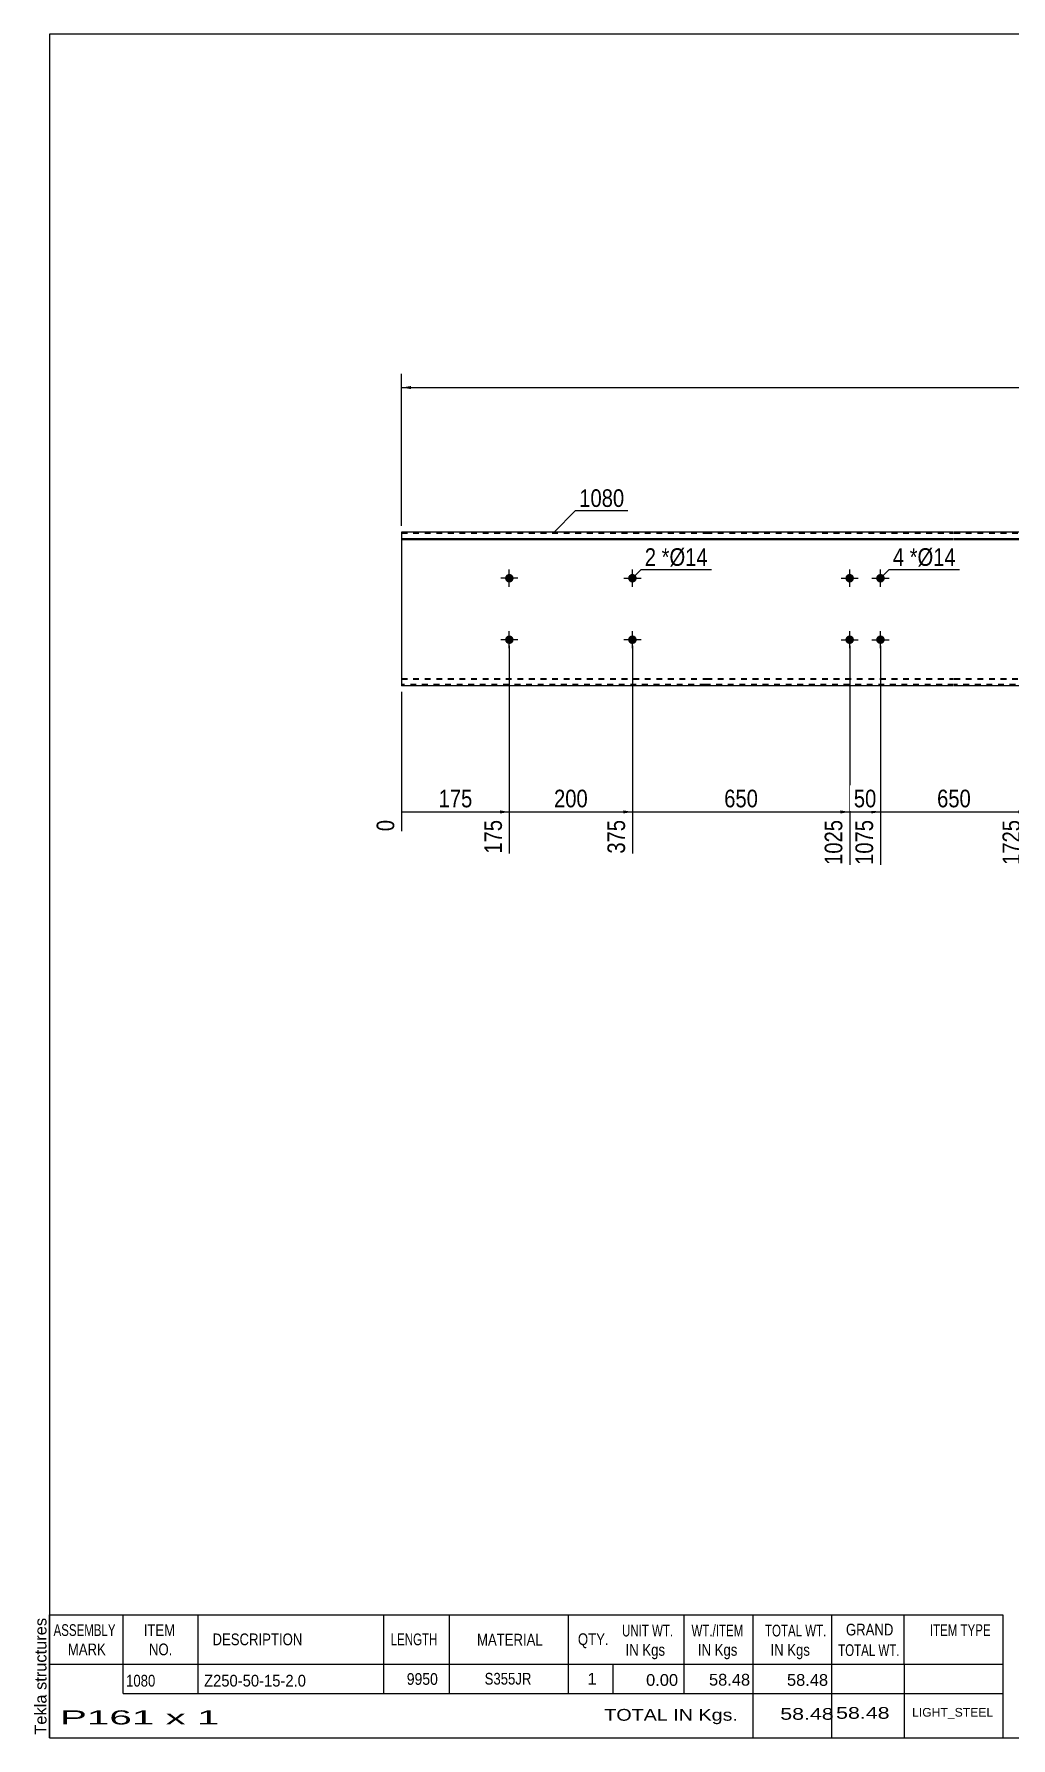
# Model space of a CAD drawing. Header units: millimetres. Extents: x -60 to 343, y -184 to 93.
# Drawn here: x -59.7 to 99, y -183.6 to 93.5 of the extents above; entities that cross this region are included whole.
import ezdxf

# ---------------------------------------------------------------- set-up
doc = ezdxf.new("R2010")
doc.units = ezdxf.units.MM
doc.linetypes.add('DXK_LINE_DOT1', pattern=[1.8814, 0.9407, -0.9407])
doc.styles.add('Arial', font='ARIAL.TTF', dxfattribs={"height": 0.2})
doc.styles.add('Arial Narrow', font='ARIALN.TTF', dxfattribs={"height": 0.2})

# ---------------------------------------------------------------- blocks, each defined once
blk = doc.blocks.new('Unknown-627189001-1825')
at = {"color": 5, "linetype": 'Continuous'}
for p, q in [((342.8, 93.47), (-57.2, 93.47)), ((-57.2, 93.47), (-57.2, -183.53)), ((342.8, -183.53), (342.8, 93.47)), ((-57.2, -183.53), (342.8, -183.53))]:
    blk.add_line(p, q, dxfattribs=at)
at = {"color": 174, "linetype": 'Continuous', "style": 'Arial'}
blk.add_text('Tekla structures', height=1.9102, rotation=90, dxfattribs=at).set_placement((-57.7, -183.03))
blk = doc.blocks.new('Part-627189001-1218 - 1203')
at = {"color": 2, "linetype": 'Continuous'}
for p, q in [((49.4, 12.5), (0, 12.5)), ((0, 12.5), (0, -12.5)), ((0, 11.44), (49.4, 11.44)), ((0, 11.3), (49.4, 11.3)), ((89.69, 12.5), (49.5, 12.5)), ((49.5, 11.44), (89.69, 11.44)), ((49.5, 11.3), (89.69, 11.3)), ((133.59, 12.5), (89.79, 12.5)), ((89.79, 11.44), (133.59, 11.44)), ((89.79, 11.3), (133.59, 11.3)), ((156.69, 12.5), (133.69, 12.5)), ((133.69, 11.44), (156.69, 11.44)), ((133.69, 11.3), (156.69, 11.3)), ((200.58, 12.5), (156.79, 12.5)), ((156.79, 11.44), (200.58, 11.44)), ((156.79, 11.3), (200.58, 11.3)), ((240.88, 12.5), (200.68, 12.5)), ((200.68, 11.44), (240.88, 11.44)), ((200.68, 11.3), (240.88, 11.3)), ((275.38, 12.5), (240.98, 12.5)), ((240.98, 11.44), (275.38, 11.44)), ((240.98, 11.3), (275.38, 11.3)), ((275.38, -12.5), (275.38, 12.5)), ((49.4, -12.5), (0, -12.5)), ((89.69, -12.5), (49.5, -12.5)), ((133.59, -12.5), (89.79, -12.5)), ((156.69, -12.5), (133.69, -12.5)), ((200.58, -12.5), (156.79, -12.5)), ((240.88, -12.5), (200.68, -12.5)), ((275.38, -12.5), (240.98, -12.5))]:
    blk.add_line(p, q, dxfattribs=at)
at = {"color": 7, "linetype": 'DXK_LINE_DOT1'}
for p, q in [((0, 12.3), (49.4, 12.3)), ((49.5, 12.3), (89.69, 12.3)), ((89.79, 12.3), (133.59, 12.3)), ((133.69, 12.3), (156.69, 12.3)), ((156.79, 12.3), (200.58, 12.3)), ((200.68, 12.3), (240.88, 12.3)), ((240.98, 12.3), (275.38, 12.3)), ((0, -11.3), (49.4, -11.3)), ((0, -11.44), (49.4, -11.44)), ((49.4, -12.3), (0, -12.3)), ((49.5, -11.3), (89.69, -11.3)), ((49.5, -11.44), (89.69, -11.44)), ((89.69, -12.3), (49.5, -12.3)), ((89.79, -11.3), (133.59, -11.3)), ((89.79, -11.44), (133.59, -11.44)), ((133.59, -12.3), (89.79, -12.3)), ((133.69, -11.3), (156.69, -11.3)), ((133.69, -11.44), (156.69, -11.44)), ((156.69, -12.3), (133.69, -12.3)), ((156.79, -11.3), (200.58, -11.3)), ((156.79, -11.44), (200.58, -11.44)), ((200.58, -12.3), (156.79, -12.3)), ((200.68, -11.3), (240.88, -11.3)), ((200.68, -11.44), (240.88, -11.44)), ((240.88, -12.3), (200.68, -12.3)), ((240.98, -11.3), (275.38, -11.3)), ((240.98, -11.44), (275.38, -11.44)), ((275.38, -12.3), (240.98, -12.3))]:
    blk.add_line(p, q, dxfattribs=at)
blk = doc.blocks.new('Bolt-627189001-1226 - 1203')
at = {"linetype": 'Continuous'}
for points in [[(16.8, 5, -1), (18.2, 5, -1)], [(120.99, 5, -1), (122.39, 5, -1)]]:
    blk.add_hatch(color=3, dxfattribs=at).paths.add_polyline_path(points)
at = {"color": 3, "linetype": 'Continuous'}
for p, q in [((17.5, 3.6), (17.5, 6.4)), ((121.69, 3.6), (121.69, 6.4)), ((18.9, 5), (16.1, 5)), ((123.09, 5), (120.29, 5))]:
    blk.add_line(p, q, dxfattribs=at)
blk = doc.blocks.new('Bolt-627189001-1227 - 1203')
at = {"linetype": 'Continuous'}
for points in [[(16.8, -5, -1), (18.2, -5, -1)], [(120.99, -5, -1), (122.39, -5, -1)]]:
    blk.add_hatch(color=3, dxfattribs=at).paths.add_polyline_path(points)
at = {"color": 3, "linetype": 'Continuous'}
for p, q in [((18.9, -5), (16.1, -5)), ((17.5, -6.4), (17.5, -3.6)), ((123.09, -5), (120.29, -5)), ((121.69, -6.4), (121.69, -3.6))]:
    blk.add_line(p, q, dxfattribs=at)
blk = doc.blocks.new('Bolt-627189001-1229 - 1203')
at = {"linetype": 'Continuous'}
for points in [[(72.1, 5, -1), (73.5, 5, -1)], [(77.1, 5, -1), (78.5, 5, -1)], [(72.1, -5, -1), (73.5, -5, -1)], [(77.1, -5, -1), (78.5, -5, -1)]]:
    blk.add_hatch(color=3, dxfattribs=at).paths.add_polyline_path(points)
at = {"color": 3, "linetype": 'Continuous'}
for p, q in [((72.8, 3.6), (72.8, 6.4)), ((77.8, 3.6), (77.8, 6.4)), ((71.4, 5), (74.2, 5)), ((76.4, 5), (79.2, 5)), ((71.4, -5), (74.2, -5)), ((72.8, -6.4), (72.8, -3.6)), ((76.4, -5), (79.2, -5)), ((77.8, -6.4), (77.8, -3.6))]:
    blk.add_line(p, q, dxfattribs=at)
blk = doc.blocks.new('Bolt-627189001-1230 - 1203')
at = {"linetype": 'Continuous'}
blk.add_hatch(color=3, dxfattribs=at).paths.add_polyline_path([(36.8, 5, -1), (38.2, 5, -1)])
at = {"color": 3, "linetype": 'Continuous'}
for p, q in [((37.5, 3.6), (37.5, 6.4)), ((36.1, 5), (38.9, 5))]:
    blk.add_line(p, q, dxfattribs=at)
blk = doc.blocks.new('Bolt-627189001-1233 - 1203')
at = {"linetype": 'Continuous'}
blk.add_hatch(color=3, dxfattribs=at).paths.add_polyline_path([(36.8, -5, -1), (38.2, -5, -1)])
at = {"color": 3, "linetype": 'Continuous'}
for p, q in [((38.9, -5), (36.1, -5)), ((37.5, -6.4), (37.5, -3.6))]:
    blk.add_line(p, q, dxfattribs=at)
blk = doc.blocks.new('StraightDimension-627189001-1284 - 1203')
at = {"linetype": 'Continuous'}
blk.add_hatch(color=7, dxfattribs=at).paths.add_polyline_path([(100.19, -32.75), (101.69, -33), (100.19, -33.25)])
at = {"color": 7, "linetype": 'Continuous'}
for p, q in [((77.8, -6), (77.8, -41.61)), ((101.69, -6), (101.69, -41.61)), ((77.8, -33), (101.69, -33))]:
    blk.add_line(p, q, dxfattribs=at)
at = {"color": 0}
blk.add_wipeout([(93.09, -32.85), (93.09, -28.65), (86.4, -28.65), (86.4, -32.85)], dxfattribs=at)
at = {"color": 0, "linetype": 'Continuous'}
blk.add_wipeout([(101.09, -33.7), (96.89, -33.7), (96.89, -42.21), (101.09, -42.21)], dxfattribs=at)
at = {"color": 3, "style": 'Arial Narrow'}
blk.add_text('650', height=2.863, dxfattribs=at).set_placement((87, -32.25))
at = {"color": 3, "linetype": 'Continuous', "style": 'Arial Narrow'}
blk.add_text('1725', height=2.863, rotation=90.0002, dxfattribs=at).set_placement((100.49, -41.61))
blk = doc.blocks.new('StraightDimension-627189001-1286 - 1203')
at = {"linetype": 'Continuous'}
blk.add_hatch(color=7, dxfattribs=at).paths.add_polyline_path([(71.3, -32.75), (72.8, -33), (71.3, -33.25)])
at = {"color": 7, "linetype": 'Continuous'}
for p, q in [((37.5, -6), (37.5, -39.78)), ((72.8, -6), (72.8, -41.61)), ((37.5, -33), (72.8, -33))]:
    blk.add_line(p, q, dxfattribs=at)
at = {"color": 0}
blk.add_wipeout([(58.49, -32.85), (58.49, -28.65), (51.81, -28.65), (51.81, -32.85)], dxfattribs=at)
at = {"color": 0, "linetype": 'Continuous'}
blk.add_wipeout([(72.2, -33.7), (68, -33.7), (68, -42.21), (72.2, -42.21)], dxfattribs=at)
at = {"color": 3, "style": 'Arial Narrow'}
blk.add_text('650', height=2.863, dxfattribs=at).set_placement((52.41, -32.25))
at = {"color": 3, "linetype": 'Continuous', "style": 'Arial Narrow'}
blk.add_text('1025', height=2.863, rotation=90.0002, dxfattribs=at).set_placement((71.6, -41.61))
blk = doc.blocks.new('StraightDimension-627189001-1285 - 1203')
at = {"linetype": 'Continuous'}
blk.add_hatch(color=7, dxfattribs=at).paths.add_polyline_path([(76.3, -32.75), (77.8, -33), (76.3, -33.25)])
at = {"color": 7, "linetype": 'Continuous'}
for p, q in [((72.8, -6), (72.8, -41.61)), ((77.8, -6), (77.8, -41.61)), ((72.8, -33), (77.8, -33))]:
    blk.add_line(p, q, dxfattribs=at)
at = {"color": 0}
blk.add_wipeout([(77.73, -32.85), (77.73, -28.65), (72.87, -28.65), (72.87, -32.85)], dxfattribs=at)
at = {"color": 3, "style": 'Arial Narrow'}
blk.add_text('50', height=2.863, dxfattribs=at).set_placement((73.47, -32.25))
at = {"color": 0, "linetype": 'Continuous'}
blk.add_wipeout([(77.2, -33.7), (73, -33.7), (73, -42.21), (77.2, -42.21)], dxfattribs=at)
at = {"color": 3, "linetype": 'Continuous', "style": 'Arial Narrow'}
blk.add_text('1075', height=2.863, rotation=90.0002, dxfattribs=at).set_placement((76.6, -41.61))
blk = doc.blocks.new('StraightDimension-627189001-1287 - 1203')
at = {"linetype": 'Continuous'}
blk.add_hatch(color=7, dxfattribs=at).paths.add_polyline_path([(36, -32.75), (37.5, -33), (36, -33.25)])
at = {"color": 7, "linetype": 'Continuous'}
for p, q in [((17.5, -6), (17.5, -39.78)), ((37.5, -6), (37.5, -39.78)), ((17.5, -33), (37.5, -33))]:
    blk.add_line(p, q, dxfattribs=at)
at = {"color": 0}
blk.add_wipeout([(30.84, -32.85), (30.84, -28.65), (24.16, -28.65), (24.16, -32.85)], dxfattribs=at)
at = {"color": 0, "linetype": 'Continuous'}
blk.add_wipeout([(36.9, -33.7), (32.7, -33.7), (32.7, -40.38), (36.9, -40.38)], dxfattribs=at)
at = {"color": 3, "style": 'Arial Narrow'}
blk.add_text('200', height=2.863, dxfattribs=at).set_placement((24.76, -32.25))
at = {"color": 3, "linetype": 'Continuous', "style": 'Arial Narrow'}
blk.add_text('375', height=2.863, rotation=90.0002, dxfattribs=at).set_placement((36.3, -39.78))
blk = doc.blocks.new('StraightDimension-627189001-1288 - 1203')
at = {"linetype": 'Continuous'}
blk.add_hatch(color=7, dxfattribs=at).paths.add_polyline_path([(16, -32.75), (17.5, -33), (16, -33.25)])
at = {"color": 7, "linetype": 'Continuous'}
for p, q in [((17.5, -6), (17.5, -39.78)), ((0, -13.5), (0, -36.13)), ((0, -33), (17.5, -33))]:
    blk.add_line(p, q, dxfattribs=at)
at = {"color": 0}
blk.add_wipeout([(12.09, -32.85), (12.09, -28.65), (5.41, -28.65), (5.41, -32.85)], dxfattribs=at)
at = {"color": 0, "linetype": 'Continuous'}
blk.add_wipeout([(-0.6, -33.7), (-4.8, -33.7), (-4.8, -36.73), (-0.6, -36.73)], dxfattribs=at)
at = {"color": 3, "style": 'Arial Narrow'}
blk.add_text('175', height=2.863, dxfattribs=at).set_placement((6.01, -32.25))
at = {"color": 3, "linetype": 'Continuous', "style": 'Arial Narrow'}
blk.add_text('0', height=2.86, rotation=90.0002, dxfattribs=at).set_placement((-1.2, -36.13))
at = {"color": 0, "linetype": 'Continuous'}
blk.add_wipeout([(16.9, -33.7), (12.7, -33.7), (12.7, -40.38), (16.9, -40.38)], dxfattribs=at)
at = {"color": 3, "linetype": 'Continuous', "style": 'Arial Narrow'}
blk.add_text('175', height=2.863, rotation=90.0002, dxfattribs=at).set_placement((16.3, -39.78))
blk = doc.blocks.new('StraightDimension-627189001-1370 - 1203')
at = {"linetype": 'Continuous'}
for points in [[(1.5, 35.75), (0, 36), (1.5, 36.25)], [(273.88, 36.25), (275.38, 36), (273.88, 35.75)]]:
    blk.add_hatch(color=7, dxfattribs=at).paths.add_polyline_path(points)
at = {"color": 7, "linetype": 'Continuous'}
for p, q in [((0, 13.5), (0, 38.25)), ((275.38, 13.5), (275.38, 38.25)), ((0, 36), (275.38, 36))]:
    blk.add_line(p, q, dxfattribs=at)
at = {"color": 0}
blk.add_wipeout([(141.94, 36.15), (141.94, 40.35), (133.43, 40.35), (133.43, 36.15)], dxfattribs=at)
at = {"color": 3, "style": 'Arial Narrow'}
blk.add_text('9950', height=2.863, dxfattribs=at).set_placement((134.03, 36.75))
blk = doc.blocks.new('CBS_BOM-627189001-1901')
at = {"color": 7, "linetype": 'Continuous'}
for p, q in [((-57.23, -171.56), (-57.23, -163.56)), ((-57.23, -163.56), (97.69, -163.56)), ((-45.23, -171.56), (-45.23, -163.56)), ((-33.04, -171.56), (-33.04, -163.56)), ((-2.88, -171.56), (-2.88, -163.56)), ((7.8, -171.56), (7.8, -163.56)), ((27.12, -171.56), (27.12, -163.56)), ((45.92, -171.56), (45.92, -163.56)), ((57.13, -171.56), (57.13, -163.56)), ((69.92, -171.56), (69.92, -163.56)), ((81.67, -171.56), (81.67, -163.56)), ((97.69, -163.57), (97.69, -171.55)), ((-57.23, -171.56), (97.69, -171.56)), ((-57.23, -176.36), (-57.23, -171.56)), ((-45.23, -176.36), (-45.23, -171.56)), ((-33.04, -176.36), (-33.04, -171.56)), ((-2.88, -176.36), (-2.88, -171.56)), ((7.8, -176.36), (7.8, -171.56)), ((27.12, -176.36), (27.12, -171.56)), ((34.38, -176.36), (34.38, -171.56)), ((45.92, -176.36), (45.92, -171.56)), ((57.13, -176.36), (57.13, -171.56)), ((69.92, -176.36), (69.92, -171.56)), ((81.69, -176.36), (81.69, -171.56)), ((97.69, -171.56), (97.69, -176.36)), ((-57.23, -183.56), (-57.23, -176.38)), ((-45.23, -176.36), (97.69, -176.36)), ((57.13, -183.56), (57.13, -176.38)), ((69.92, -183.56), (69.92, -176.38)), ((81.73, -183.56), (81.73, -176.38)), ((97.69, -176.36), (97.69, -183.56)), ((-57.23, -183.56), (97.69, -183.56))]:
    blk.add_line(p, q, dxfattribs=at)
at = {"color": 3, "linetype": 'Continuous', "style": 'Arial'}
for s, height, width, p in [('ASSEMBLY', 1.91, 0.7, (-56.55, -166.98)), ('ITEM', 1.91, 0.8, (-41.9, -166.98)), ('UNIT WT.', 1.91, 0.7, (35.81, -167.06)), ('WT./ITEM', 1.91, 0.7, (47.1, -167.06)), ('TOTAL WT.', 1.91, 0.7, (59.04, -167.06)), ('GRAND', 1.91, 0.8, (72.19, -166.9)), ('ITEM TYPE', 1.91, 0.7, (85.83, -166.98)), ('MARK', 1.91, 0.8, (-54.23, -170.12)), ('NO.', 1.91, 0.8, (-41.05, -170.12)), ('DESCRIPTION', 1.9102, 0.8, (-30.72, -168.49)), ('LENGTH', 1.91, 0.7, (-1.77, -168.49)), ('MATERIAL', 1.91, 0.8, (12.25, -168.54)), ('QTY.', 1.91, 0.8, (28.64, -168.46)), ('IN Kgs', 1.91, 0.8, (36.39, -170.2)), ('IN Kgs', 1.91, 0.8, (48.14, -170.2)), ('IN Kgs', 1.91, 0.8, (59.93, -170.2)), ('TOTAL WT.', 1.91, 0.7, (70.93, -170.24))]:
    blk.add_text(s, height=height, dxfattribs=dict(at, width=width)).set_placement(p)
at = {"color": 7, "linetype": 'Continuous', "style": 'Arial'}
for s, height, width, p in [('1080', 1.91, 0.8, (-44.77, -175.21)), ('Z250-50-15-2.0', 1.9102, 0.9, (-32.1, -175.21)), ('9950', 1.91, 0.85, (0.84, -174.93)), ('S355JR', 1.91, 0.8, (13.49, -174.89))]:
    blk.add_text(s, height=height, dxfattribs=dict(at, width=width)).set_placement(p)
for s, p in [('1', (30.21, -174.89)), ('0.00', (39.72, -175.09)), ('58.48', (49.94, -175.05)), ('58.48', (62.61, -175.09))]:
    blk.add_text(s, height=1.91, dxfattribs=at).set_placement(p)
at = {"color": 6, "linetype": 'Continuous', "style": 'Arial'}
for s, height, width, p in [('P161 x 1', 2.292, 2.05, (-55.51, -181.37)), ('TOTAL IN Kgs.', 1.9102, 1.2, (32.93, -180.76)), ('58.48', 1.91, 1.3, (61.52, -180.61)), ('58.48', 1.91, 1.3, (70.59, -180.45))]:
    blk.add_text(s, height=height, dxfattribs=dict(at, width=width)).set_placement(p)
blk.add_text('LIGHT_STEEL', height=1.4135, dxfattribs=at).set_placement((82.94, -180.1))
blk = doc.blocks.new('Mark-627189001-1414 - 1203')
at = {"color": 0}
blk.add_wipeout([(81.64, 7.01), (81.64, 10.01), (79.81, 10.01), (79.81, 7.01)], dxfattribs=at)
blk.add_wipeout([(81.64, 7.01), (81.64, 10.01), (79.81, 10.01), (79.81, 7.01)], dxfattribs=at)
at = {"color": 7, "linetype": 'Continuous'}
blk.add_line((77.8, 5), (79.21, 6.41), dxfattribs=at)
at = {"color": 0}
blk.add_wipeout([(83.82, 7.01), (83.82, 10.01), (82.54, 10.01), (82.54, 7.01)], dxfattribs=at)
blk.add_wipeout([(83.82, 7.01), (83.82, 10.01), (82.54, 10.01), (82.54, 7.01)], dxfattribs=at)
at = {"color": 3, "style": 'Arial Narrow'}
blk.add_text('4', height=2.86, dxfattribs=at).set_placement((79.81, 7.01))
at = {"color": 0}
blk.add_wipeout([(90.03, 7.01), (90.03, 10.01), (83.82, 10.01), (83.82, 7.01)], dxfattribs=at)
blk.add_wipeout([(90.03, 7.01), (90.03, 10.01), (83.82, 10.01), (83.82, 7.01)], dxfattribs=at)
at = {"color": 7, "linetype": 'Continuous'}
blk.add_line((79.21, 6.41), (90.63, 6.41), dxfattribs=at)
at = {"color": 3, "style": 'Arial Narrow'}
for s, height, p in [('*', 2.86, (82.54, 7.01)), ('Ø14', 2.863, (83.82, 7.01))]:
    blk.add_text(s, height=height, dxfattribs=at).set_placement(p)
blk = doc.blocks.new('Mark-627189001-1373 - 1203')
at = {"color": 0}
blk.add_wipeout([(36.17, 16.59), (36.17, 19.59), (28.86, 19.59), (28.86, 16.59)], dxfattribs=at)
blk.add_wipeout([(36.17, 16.59), (36.17, 19.59), (28.86, 19.59), (28.86, 16.59)], dxfattribs=at)
at = {"color": 7, "linetype": 'Continuous'}
for p, q in [((24.72, 12.45), (28.26, 15.99)), ((28.26, 15.99), (36.77, 15.99))]:
    blk.add_line(p, q, dxfattribs=at)
at = {"color": 3, "style": 'Arial Narrow'}
blk.add_text('1080', height=2.863, dxfattribs=at).set_placement((28.86, 16.59))
blk = doc.blocks.new('MarkSet-627189001-1404 - 1203')
at = {"color": 0}
blk.add_wipeout([(41.34, 7.01), (41.34, 10.01), (39.51, 10.01), (39.51, 7.01)], dxfattribs=at)
blk.add_wipeout([(41.34, 7.01), (41.34, 10.01), (39.51, 10.01), (39.51, 7.01)], dxfattribs=at)
at = {"color": 7, "linetype": 'Continuous'}
blk.add_line((37.5, 5), (38.91, 6.41), dxfattribs=at)
at = {"color": 0}
blk.add_wipeout([(43.52, 7.01), (43.52, 10.01), (42.24, 10.01), (42.24, 7.01)], dxfattribs=at)
blk.add_wipeout([(43.52, 7.01), (43.52, 10.01), (42.24, 10.01), (42.24, 7.01)], dxfattribs=at)
at = {"color": 3, "style": 'Arial Narrow'}
blk.add_text('2', height=2.86, dxfattribs=at).set_placement((39.51, 7.01))
at = {"color": 0}
blk.add_wipeout([(49.73, 7.01), (49.73, 10.01), (43.52, 10.01), (43.52, 7.01)], dxfattribs=at)
blk.add_wipeout([(49.73, 7.01), (49.73, 10.01), (43.52, 10.01), (43.52, 7.01)], dxfattribs=at)
at = {"color": 7, "linetype": 'Continuous'}
blk.add_line((38.91, 6.41), (50.33, 6.41), dxfattribs=at)
at = {"color": 3, "style": 'Arial Narrow'}
for s, height, p in [('*', 2.86, (42.24, 7.01)), ('Ø14', 2.863, (43.52, 7.01))]:
    blk.add_text(s, height=height, dxfattribs=at).set_placement(p)

msp = doc.modelspace()

# ---------------------------------------------------------------- block references
for name in ['Unknown-627189001-1825', 'Part-627189001-1218 - 1203', 'Bolt-627189001-1226 - 1203', 'Bolt-627189001-1230 - 1203', 'Bolt-627189001-1229 - 1203', 'Bolt-627189001-1227 - 1203', 'Bolt-627189001-1233 - 1203', 'CBS_BOM-627189001-1901']:
    msp.add_blockref(name, (0, 0))

# ---------------------------------------------------------------- next in the draw order: block references
for name in ['StraightDimension-627189001-1370 - 1203', 'MarkSet-627189001-1404 - 1203', 'Mark-627189001-1414 - 1203', 'StraightDimension-627189001-1286 - 1203', 'StraightDimension-627189001-1284 - 1203']:
    msp.add_blockref(name, (0, 0))

# ---------------------------------------------------------------- next in the draw order: block references
for name in ['Mark-627189001-1373 - 1203', 'StraightDimension-627189001-1287 - 1203', 'StraightDimension-627189001-1285 - 1203']:
    msp.add_blockref(name, (0, 0))

# ---------------------------------------------------------------- next in the draw order: block references
msp.add_blockref('StraightDimension-627189001-1288 - 1203', (0, 0))

doc.saveas('drawing.dxf')
